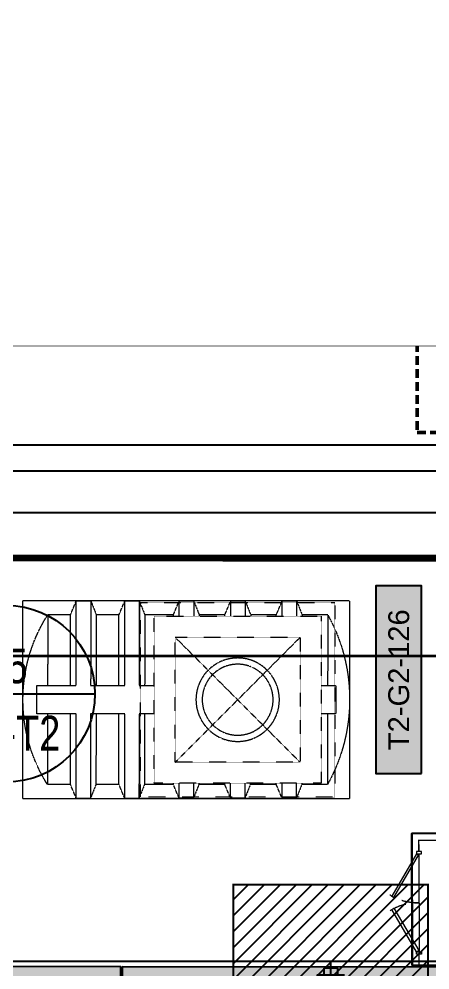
# Model space of a CAD drawing. Header units: centimetres. Extents: x -6122352 to 6876996, y -1694241 to 2592194.
# Drawn here: x 188147 to 191104, y -42146 to -35306 of the extents above; entities that cross this region are included whole.
import ezdxf
from ezdxf.enums import TextEntityAlignment as Align
from ezdxf.xclip import XClip

# ---------------------------------------------------------------- set-up
doc = ezdxf.new("R2010")
doc.units = ezdxf.units.CM
doc.header["$MEASUREMENT"] = 0
doc.header["$XCLIPFRAME"] = 2
doc.header["$PDMODE"] = 66
doc.header["$PDSIZE"] = 100
for name, pattern in [('CENTER', [2, 1.25, -0.25, 0.25, -0.25]), ('DASHED2', [0.375, 0.25, -0.125]), ('HIDDEN', [0.375, 0.25, -0.125]), ('LTH-4G-M-XR-GROUND FLOOR PLAN$0$HIDDEN2', [0.1875, 0.125, -0.0625]), ('XR-AR-END-SETTING OUT PLAN$0$23261-XR-AR-SI-GF$0$HIDDEN', [0.375, 0.25, -0.125])]:
    doc.linetypes.add(name, pattern=pattern)
doc.layers.get('Defpoints').update_dxf_attribs({"color": 255, "linetype": 'CENTER'})
for name, color, linetype in [('00-MI-DIM', 7, 'Continuous'), ('23585-XR-AR-BOUNDARY WALLS AND SETBACKS$0$setback', 7, 'XR-AR-END-SETTING OUT PLAN$0$23261-XR-AR-SI-GF$0$HIDDEN'), ('@MI-FOOTINGS', 7, 'Continuous'), ('@MI-MEP', 7, 'Continuous'), ('@MI-REF LAYER', 7, 'Continuous'), ('@MI-TYPE-02', 6, 'Continuous'), ('B_TH_4', 7, 'Continuous'), ('CTECH-Text 2.5mm', 2, 'Continuous'), ('PANEL-TAGS', 7, 'Continuous'), ('VD-WS-WATER TANK', 7, 'Continuous'), ('XR-AR-MID-SETTING OUT FOR MASTER$0$23585-XR-AR-MID-GROUND FLOOR$0$A-Flor-Strs', 1, 'Continuous')]:
    doc.layers.add(name, color=color, linetype=linetype)
doc.layers.add('08-Compound Wall-2', color=6, linetype='Continuous', lineweight=25, true_color=0xff00ff)
for name, color, linetype, lineweight in [('23585-XR-AR-102-8P-GF$0$A-FLOR-XREF', 8, 'Continuous', 9), ('@ Foundations', 4, 'DASHED2', 50), ('A-ANNO-TEXT', 3, 'Continuous', 25), ('LTH-4G-M-XR-GROUND FLOOR PLAN$0$1717 X Water Tank Location_5B$0$00 Line 2', 6, 'Continuous', 13), ('XR-AR-MID-SETTING OUT FOR MASTER$0$23585-XR-AR-MID-GROUND FLOOR$0$$A-GLAZ-WNDO', 232, 'Continuous', 9), ('XR-AR-MID-SETTING OUT FOR MASTER$0$23585-XR-AR-MID-GROUND FLOOR$0$A-GLAZ-SILL', 8, 'Continuous', 5), ('XR-AR-MID-SETTING OUT FOR MASTER$0$23585-XR-AR-MID-GROUND FLOOR$0$A-GLAZ-WNDO', 232, 'Continuous', 9), ('ZAT_WALL PANEL', 3, 'Continuous', 30)]:
    doc.layers.add(name, color=color, linetype=linetype, lineweight=lineweight)
doc.layers.add('LTH-4G-M-XR-GROUND FLOOR PLAN$0$PDF_Geometry', color=7, linetype='Continuous', true_color=0xcccccc)
doc.styles.add('Arial Narrow', font='ARIALN.TTF', dxfattribs={"width": 0.95, "height": 500})
doc.styles.add('DIMTEXT', font='romans.shx', dxfattribs={"width": 0.8})
doc.styles.add('PANELTAG_STYLE', font='arial.ttf')
doc.dimstyles.new('DIM-25', dxfattribs={"dimscale": 25, "dimtxt": 2.5, "dimasz": 2.5, "dimexe": 1.25, "dimexo": 0.625, "dimgap": 1, "dimtad": 1, "dimdec": 0, "dimdsep": 46, "dimtxsty": 'DIMTEXT', "dimblk": 'AROW', "dimcen": 2.5, "dimse1": 1, "dimse2": 1, "dimclrd": 1, "dimclre": 1, "dimclrt": 2, "dimadec": 0, "dimazin": 0, "dimtfac": 1, "dimtdec": 0, "dimtmove": 0, "dimatfit": 3, "dimfxl": 1, "dimarcsym": 0})

# ---------------------------------------------------------------- blocks, each defined once
blk = doc.blocks.new('23585-XR-AR-BOUNDARY WALLS AND SETBACKS')
at = {"layer": '08-Compound Wall-2'}
blk.add_lwpolyline([(496524.4839487155, 2769014.901745555), (496542.1054375808, 2768998.755668251), (496548.2195713391, 2769005.428258009), (496552.2729700578, 2769009.85205661), (496556.3263700599, 2769014.27585661), (496560.3799717189, 2769018.699658422), (496564.4333700582, 2769023.123456611), (496570.5472150205, 2769029.796126824), (496552.9259339739, 2769045.942378681)], dxfattribs=at)
at = {"layer": '23585-XR-AR-BOUNDARY WALLS AND SETBACKS$0$setback', "ltscale": 40, "const_width": 0.05}
blk.add_lwpolyline([(496566.5175064926, 2769029.690835418), (496552.1402773515, 2769042.864586073), (496547.9178448582, 2769038.256346177), (496543.8642242033, 2769033.832523635), (496539.8108491079, 2769029.408750815), (496535.7574491076, 2769024.984950815), (496531.7040491079, 2769020.561150815), (496527.549074058, 2769016.02653201), (496541.9264526076, 2769002.852942238), (496546.0814402089, 2769007.387440306), (496550.1348017803, 2769011.811198366), (496554.1882017829, 2769016.234998366), (496558.2418515895, 2769020.658852724), (496562.2952017803, 2769025.082598366), (496566.5175064926, 2769029.690835418)], dxfattribs=at)
blk = doc.blocks.new('A$C9d9485f6')
at = {"layer": 'A-ANNO-TEXT', "rotation": 312.4881850805905}
blk.add_blockref('23585-XR-AR-BOUNDARY WALLS AND SETBACKS', (-2377088.534775567, -1504219.252137818), dxfattribs=at)
blk = doc.blocks.new('XR-AR-MID-SETTING OUT FOR MASTER$0$23585-XR-AR-MID-GROUND FLOOR$0$945-4P-1-101-GROUND FLOOR PLAN$0$XR-MIDDLE-GROUND FLOOR PLAN$0$A$C446944C1')
at = {"layer": 'XR-AR-MID-SETTING OUT FOR MASTER$0$23585-XR-AR-MID-GROUND FLOOR$0$A-GLAZ-SILL', "color": 252}
blk.add_line((-2.733431756496429e-07, -4.737777635455132e-05), (5.199999726377428, -4.737754352390766e-05), dxfattribs=at)
for points in [[(2.208076124545187, -0.02284434624016285), (2.208076124545187, -0.1242443462833762), (2.093846930889413, -0.07354434626176953), (2.208076124545187, -0.02284434624016285)], [(2.991923328721896, -0.02284434624016285), (2.991923328721896, -0.1242443462833762), (3.106152522144839, -0.07354434579610825), (2.991923328721896, -0.02284434624016285)]]:
    blk.add_lwpolyline(points, dxfattribs=at)
at = {"layer": 'XR-AR-MID-SETTING OUT FOR MASTER$0$23585-XR-AR-MID-GROUND FLOOR$0$A-GLAZ-WNDO', "color": 252}
for p, q in [((5.199999726610258, 0.2499526219908148), (-2.735760062932968e-07, 0.2499526222236454)), ((-2.735760062932968e-07, 0.2499526222236454), (-2.733431756496429e-07, -4.737777635455132e-05)), ((0.04999972670339048, 0.0999526223167777), (0.04999972647055984, 0.2499526219908148)), ((1.284999726805836, 0.2499526222236454), (1.284999726805836, 0.09995262185111642)), ((1.334999726619571, 0.09995262208394706), (1.334999726619571, 0.2499526222236454)), ((3.864999726880342, 0.0999526223167777), (3.864999726880342, 0.2499526224564761)), ((3.914999726694077, 0.2499526222236454), (3.914999726694077, 0.09995262185111642)), ((5.149999726563692, 0.09995262254960835), (5.149999726796523, 0.2499526222236454)), ((5.199999726610258, 0.2499526219908148), (5.199999726377428, -4.737754352390766e-05)), ((-2.733431756496429e-07, 0.09995262208394706), (2.599999726517126, 0.09995262185111642)), ((5.199999726610258, 0.0999526223167777), (2.599999726517126, 0.09995262185111642))]:
    blk.add_line(p, q, dxfattribs=at)
for points in [[(1.284999726805836, 0.1999526221770793), (0.04999972647055984, 0.1999526226427406)], [(3.914999726694077, 0.1999526221770793), (5.149999726796523, 0.1999526219442487)]]:
    blk.add_lwpolyline(points, dxfattribs=at)
for points in [[(1.224999726749957, 0.03995262226089835), (1.304999726824462, 0.03995262226089835), (1.304999726824462, 0.08995262207463384), (1.224999726517126, 0.08995262230746448)], [(2.51999972644262, 0.03995262226089835), (1.304999726824462, 0.03995262226089835), (1.304999726824462, 0.08995262207463384), (2.519999726675451, 0.08995262207463384)], [(2.599999726517126, 0.03995262226089835), (2.51999972644262, 0.03995262226089835), (2.519999726675451, 0.08995262207463384), (2.599999726517126, 0.08995262254029512)], [(2.599999726517126, 0.03995262226089835), (2.679999726591632, 0.03995262202806771), (2.679999726591632, 0.08995262254029512), (2.599999726517126, 0.08995262254029512)], [(2.679999726591632, 0.03995262202806771), (3.89499972644262, 0.039952622493729), (3.894999726675451, 0.08995262207463384), (2.679999726591632, 0.08995262254029512)], [(3.974999726749957, 0.039952622493729), (3.89499972644262, 0.039952622493729), (3.894999726675451, 0.08995262207463384), (3.974999726749957, 0.08995262230746448)]]:
    blk.add_lwpolyline(points, close=True, dxfattribs=at)
blk = doc.blocks.new('XR-AR-MID-SETTING OUT FOR MASTER')
at = {"layer": 'XR-AR-MID-SETTING OUT FOR MASTER$0$23585-XR-AR-MID-GROUND FLOOR$0$A-Flor-Strs', "color": 8}
for p, q in [((60.05534254956096, 20672.92354680672), (5940.045863168596, 20672.65234583314)), ((60.04151019822535, 20372.92400187173), (5940.031380742199, 20372.65280095958))]:
    blk.add_line(p, q, dxfattribs=at)
at = {"layer": 'XR-AR-MID-SETTING OUT FOR MASTER$0$23585-XR-AR-MID-GROUND FLOOR$0$$A-GLAZ-WNDO', "color": 8, "xscale": -1000, "yscale": 1000, "zscale": 1000}
blk.add_blockref('XR-AR-MID-SETTING OUT FOR MASTER$0$23585-XR-AR-MID-GROUND FLOOR$0$945-4P-1-101-GROUND FLOOR PLAN$0$XR-MIDDLE-GROUND FLOOR PLAN$0$A$C446944C1', (5600.000170022249, 19222.70166015625), dxfattribs=at)
blk = doc.blocks.new('MID UNIT')
at = {"xscale": 0.001, "yscale": 0.001, "zscale": 0.001}
blk.add_blockref('XR-AR-MID-SETTING OUT FOR MASTER', (0, 0), dxfattribs=at)
blk = doc.blocks.new('TH_4')
at = {"xscale": -1}
blk.add_blockref('MID UNIT', (495826.3053798475, 2769130.514097063), dxfattribs=at)
blk = doc.blocks.new('A$C780da55d')
at = {"layer": 'B_TH_4', "xscale": 1.000039159572381, "yscale": 1.000039159572381, "zscale": 1.000039159572381}
blk.add_blockref('TH_4', (-495814.0704651335, -2769239.302089663), dxfattribs=at)
blk = doc.blocks.new('23585-XR-AR-MALDIVE-2$0$TH_4')
blk.add_blockref('A$C780da55d', (495794.655359471, 2769130.864096801))
at = {"layer": '@ Foundations', "linetype": 'DASHED2', "ltscale": 0.25}
blk.add_lwpolyline([(495819.5304292943, 2769148.562415211), (495821.0804292943, 2769148.562415211), (495821.0804292943, 2769150.612415211), (495819.5304292943, 2769150.612415211)], close=True, dxfattribs=at)
blk = doc.blocks.new('AROW')
at = {"color": 1, "ltscale": 100}
for p, q in [((0, 0), (-3, 0)), ((-1.455191522836685e-11, -1), (-1.455191522836685e-11, 1))]:
    blk.add_line(p, q, dxfattribs=at)
blk.add_solid([(-1.279999999998836, 0.2133333333331393), (-1.279999999998836, -0.2133333333331393), (0, 0)], dxfattribs=at)
blk = doc.blocks.new('*D402')
at = {"layer": 'CTECH-Text 2.5mm', "color": 8, "lineweight": -2, "ltscale": 10, "transparency": 16777216}
blk.add_line((0.8245945251717253, -0.1346448104515323), (0.02459452517172529, -0.1346448104515323), dxfattribs=at)
at = {"layer": 'Defpoints', "color": 0, "ltscale": 10, "transparency": 16777216}
for p in [(-0.02540547482827471, -4.440892098500626e-16), (0.8745945251717253, -4.440892098500626e-16), (-0.02540547482827472, -0.1346448104515323)]:
    blk.add_point(p, dxfattribs=at)
at = {"layer": 'CTECH-Text 2.5mm', "color": 8, "lineweight": -2, "ltscale": 10, "transparency": 16777216, "xscale": 0.05, "yscale": 0.05, "zscale": 0.05, "rotation": 180}
blk.add_blockref('AROW', (-0.02540547482827472, -0.1346448104515323), dxfattribs=at)
at = {"layer": 'CTECH-Text 2.5mm', "color": 8, "lineweight": -2, "ltscale": 10, "transparency": 16777216, "xscale": 0.05, "yscale": 0.05, "zscale": 0.05}
blk.add_blockref('AROW', (0.8745945251717253, -0.1346448104515323), dxfattribs=at)
at = {"layer": 'CTECH-Text 2.5mm', "color": 8, "ltscale": 10, "transparency": 16777216, "insert": (0.4245945251717253, -0.07964481045153232), "char_height": 0.09, "attachment_point": 5, "style": 'DIMTEXT'}
blk.add_mtext('900', dxfattribs=at)
blk = doc.blocks.new('*D401')
at = {"layer": 'CTECH-Text 2.5mm', "color": 8, "lineweight": -2, "ltscale": 10, "transparency": 16777216}
blk.add_line((0.7458974683694631, -0.05000000000000048), (0.7458974683694632, -0.6500000000000008), dxfattribs=at)
at = {"layer": 'Defpoints', "color": 0, "ltscale": 10, "transparency": 16777216}
for p in [(0.8745945251717258, -4.440892098500628e-16), (0.7458974683694632, -0.7000000000000008), (0.8745945278484509, -0.7000000000000007)]:
    blk.add_point(p, dxfattribs=at)
at = {"layer": 'CTECH-Text 2.5mm', "color": 8, "lineweight": -2, "ltscale": 10, "transparency": 16777216, "xscale": 0.05, "yscale": 0.05, "zscale": 0.05}
for p, rotation in [((0.7458974683694631, -4.647852750491067e-16), 90), ((0.7458974683694632, -0.7000000000000008), 270)]:
    blk.add_blockref('AROW', p, dxfattribs=dict(at, rotation=rotation))
at = {"layer": 'CTECH-Text 2.5mm', "color": 8, "ltscale": 10, "transparency": 16777216, "insert": (0.690897468369463, -0.3500000000000008), "char_height": 0.09, "attachment_point": 5, "rotation": 90, "style": 'DIMTEXT'}
blk.add_mtext('700', dxfattribs=at)
blk = doc.blocks.new('WT')
at = {"layer": 'VD-WS-WATER TANK', "color": 8, "linetype": 'HIDDEN', "lineweight": 5}
for p, q in [((-1544.628465470625, 709.6584162400104), (-1544.628465470625, -710.3415837597568)), ((-1544.628465470625, 709.6584162400104), (805.3742911103182, 709.6584162400104)), ((805.3742911103182, -710.3415837599896), (805.3742911103182, 709.6584162400104)), ((-1205.197479922557, 610), (-1368.584841941483, 609.6917219583411)), ((-1367.616602353984, 100.7170481621288), (-1368.584841941483, 609.6917219583411)), ((-853.8209368987009, 609.9999999995343), (-1019.529137560632, 609.6873430171981)), ((-462.4613206691574, 609.9999999997672), (-670.4740313610528, 609.9999999997672)), ((-92.2536644951906, 609.9999999997672), (-279.1144151315093, 609.9999999997672)), ((277.9539916787762, 609.9999999997672), (91.09390626149252, 609.6474338008557)), ((645.8408009468112, 609.9999999997672), (461.3015541732311, 609.6518127417658)), ((646.8096269820817, 100.7170481618959), (645.8408009468112, 609.9999999997672)), ((-1366.263995035551, -610.3082780416589), (-1367.232107905904, -101.4002156818751)), ((648.161647852743, -610.0000000002328), (647.1941214301623, -101.4002156816423)), ((-1202.876633016858, -610.0000000002328), (-1366.263995035551, -610.3082780416589)), ((-853.8209368984681, -610.0000000002328), (-1017.208298916928, -610.3082780416589)), ((-462.4613206691574, -610), (-668.1531844553538, -610)), ((-92.2536644951906, -610.0000000002328), (-276.7935682260431, -610.0000000002328)), ((277.9539916787762, -610.0000000002328), (93.4147449049633, -610.3481872582342)), ((648.161647852743, -610.0000000002328), (463.6224010786973, -610.3481872582342)), ((805.3742911103182, -710.3415837599896), (-1544.628465470625, -710.3415837597568))]:
    blk.add_line(p, q, dxfattribs=at)
at = {"layer": 'VD-WS-WATER TANK', "color": 8, "linetype": 'HIDDEN', "lineweight": 5, "ltscale": 0.2}
for p, q in [((-450.0018297319766, 450.0018297312781, 1.058825682041061), (449.9999999995343, -449.9999999997672, -1)), ((449.9999999995343, 449.9999999993015), (-450.0000000004657, -450.0000000002328, 1.000000000007276))]:
    blk.add_line(p, q, dxfattribs=at)
at = {"layer": 'VD-WS-WATER TANK', "color": 8, "linetype": 'HIDDEN', "lineweight": 5}
for points in [[(-1057.987290713005, 100.7170481625944), (-1058.984124873765, 709.6584162407089), (-1161.101388717303, 709.6584162407089), (-1202.876633016625, 610.0000000006985), (-1202.876633016858, 100.7170481625944)], [(-1161.101388717303, 709.6584162407089), (-1161.10138871707, 100.7170481625944)], [(-1018.560901444405, 100.7170481623616), (-1019.529727479443, 610.0000000004657), (-1058.984124873765, 709.6584162407089)], [(-708.9315945943817, 100.7170481623616), (-709.928428754909, 709.6584162404761), (-812.04569259868, 709.6584162404761), (-853.8209368987009, 610.0000000002328), (-853.8209368982352, 100.7170481628273)], [(-812.04569259868, 709.6584162404761), (-812.04569259868, 100.7170481623616)], [(-669.5052053260151, 100.7170481623616), (-670.4740313610528, 610.0000000002328), (-709.928428754909, 709.6584162404761)], [(-318.3893022132106, 599.9999999993015), (-318.5688125255983, 709.6584162404761), (-420.6860763693694, 709.6584162404761), (-462.4613206691574, 610.0000000004657), (-462.4613206691574, 599.9999999997672)], [(-420.6860763693694, 709.6584162404761), (-420.6860763693694, 599.9999999997672)], [(-279.0953917962033, 599.9999999997672), (-279.1144151315093, 610.0000000004657), (-318.5688125255983, 709.6584162404761)], [(51.81901098834351, 599.9999999995343), (51.63884364836849, 709.6584162402432), (-50.47842019540258, 709.6584162407089), (-92.25366449495777, 610), (-92.2536644951906, 600)], [(-50.47842019540258, 709.6584162407089), (-50.47842019563541, 599.9999999997672)], [(91.11226437753066, 599.9999999995343), (91.09324104245752, 610.0000000002328), (51.63884364836849, 709.6584162402432)], [(422.026010134723, 599.9999999997672), (421.8464998223353, 709.6584162404761), (319.7292359783314, 709.6584162407089), (277.9539916787762, 610.0000000002328), (277.9539916787762, 599.9999999995343)], [(319.7292359783314, 709.6584162407089), (319.7292359785642, 600.0000000002328)], [(461.3199205512647, 600), (461.3008972161915, 610), (421.8464998223353, 709.6584162404761)], [(-1161.10138871707, 100.7170481625944), (-1444.626510607777, 100.7170481625944), (-1444.626510607777, -101.4002156811766), (-1161.10138871707, -101.4002156814095)], [(-812.04569259868, 100.7170481623616), (-1057.987290713005, 100.7170481625944)], [(-600.0000000002328, 100.7170481623616), (-708.9315945943817, 100.7170481623616)], [(599.9999999997672, -101.4002156811766), (705.3734893924557, -101.4002156811766), (705.3734893924557, 100.7170481625944), (599.9999999997672, 100.7170481625944)], [(-1202.876633016858, -101.4002156814095), (-1202.876633016858, -609.9999999995343), (-1161.101388717303, -710.3415837595239), (-1056.663277968066, -710.3415837592911), (-1017.208880573744, -610), (-1018.176406996092, -101.4002156811766)], [(-1161.10138871707, -101.4002156814095), (-1161.101388717303, -710.3415837595239)], [(-1056.663277968066, -710.3415837592911), (-1057.659002496395, -101.4002156809438)], [(-1057.659002496395, -101.4002156809438), (-812.0456925984472, -101.4002156811766)], [(-853.8209368984681, -101.4002156809438), (-853.8209368984681, -609.9999999995343), (-812.04569259868, -710.3415837595239), (-707.6075818496756, -710.3415837595239), (-668.1531844551209, -610), (-669.1207108779345, -101.4002156809438)], [(-812.0456925984472, -101.4002156811766), (-812.04569259868, -710.3415837595239)], [(-707.6075818496756, -710.3415837595239), (-708.6033063777722, -101.4002156809438)], [(-708.6033063777722, -101.4002156809438), (-600.0000000006985, -101.4002156814095)], [(-462.4613206689246, -600.0000000002328), (-462.4613206689246, -609.9999999997672), (-420.6860763693694, -710.3415837595239), (-316.2479656198993, -710.3415837590583), (-276.7935682255775, -609.9999999997672), (-276.8125915611163, -600.0000000002328)], [(-420.6860763693694, -600.0000000004657), (-420.6860763693694, -710.3415837595239)], [(-316.2479656198993, -710.3415837590583), (-316.428393206792, -600)], [(-92.25366449495777, -600.0000000004657), (-92.25366449495777, -609.9999999997672), (-50.47842019516975, -710.3415837592911), (53.95969055383466, -710.3415837592911), (93.41408794769086, -609.9999999997672), (93.39506461261772, -600.0000000004657)], [(-50.47842019540258, -600.0000000002328), (-50.47842019516975, -710.3415837592911)], [(53.95969055383466, -710.3415837592911), (53.7786999901291, -600.0000000004657)], [(277.9539916787762, -600.0000000004657), (277.9539916787762, -610), (319.7292359785642, -710.3415837592911), (424.1673467275687, -710.3415837592911), (463.6217441216577, -609.9999999997672), (463.6027207863517, -600.0000000002328)], [(319.7292359783314, -600.0000000004657), (319.7292359785642, -710.3415837592911)], [(424.1673467275687, -710.3415837592911), (423.9869191413745, -600.0000000002328)]]:
    blk.add_lwpolyline(points, dxfattribs=at)
at = {"layer": 'VD-WS-WATER TANK', "color": 8, "linetype": 'HIDDEN', "lineweight": 5, "ltscale": 0.2}
for points in [[(-699.9999999995343, -699.9999999995343), (700.0000000002328, -700), (699.9999999997672, 700), (-700, 700.0000000002328)], [(-600.0000000004657, -600.0000000004657), (599.9999999995343, -600.0000000011642), (599.9999999995343, 599.9999999995343), (-600.0000000002328, 599.9999999990687)], [(-450.0000000002328, -450.0000000002328), (449.9999999997672, -450.0000000004657), (449.9999999995343, 449.9999999993015), (-450.0000000004657, 450)]]:
    blk.add_lwpolyline(points, close=True, dxfattribs=at)
at = {"layer": 'VD-WS-WATER TANK', "color": 8, "linetype": 'HIDDEN', "lineweight": 5}
for radius in [299.9999999999999, 254.9999999999999]:
    blk.add_circle((0, 2.328306436538696e-10), radius, dxfattribs=at)
for centre, radius, start, end in [((-406.0936178530101, 1.520493773277849), 1138.534847617149, 147.7123555648303, 212.5056355353665), ((-448.5880362042226, -2.084176184376702), 1253.962327314667, 331.0008973028165, 29.21709379940886)]:
    blk.add_arc(centre, radius, start, end, dxfattribs=at)
blk = doc.blocks.new('T2-FOOTING PLAN')
at = {"layer": '@MI-FOOTINGS', "transparency": 33554679}
h = blk.add_hatch(dxfattribs=at)
h.set_pattern_fill('ANSI31', color=8, scale=650)
h.set_pattern_definition([(45, (0, 0), (-57.45242597140699, 57.45242597140699), [])])
h.paths.add_polyline_path([(-700, 650), (700, 650), (700, -650), (-700, -650)])
at = {"layer": '@MI-FOOTINGS', "color": 160, "true_color": 0x3340f0, "const_width": 15}
blk.add_lwpolyline([(-700, 650), (700, 650), (700, -650), (-700, -650)], close=True, dxfattribs=at)
at = {"layer": '@MI-FOOTINGS', "color": 30}
blk.add_point((0, 0), dxfattribs=at)
blk = doc.blocks.new('T2-REAR-PARTITION PLAN')
at = {"layer": '@MI-TYPE-02'}
h = blk.add_hatch(color=256, dxfattribs=at)
h.dxf.hatch_style = 1
h.paths.add_polyline_path([(42290.20322779473, 51.31790563929826), (36290.26883805223, 53.52173404803034), (36289.79980276595, -66.47734930639854), (42289.73419250851, -68.68117771513062)])
h.paths.add_polyline_path([(36280.27285284252, 52.3934122537612), (30280.33846309996, 54.59724066249328), (30279.86942781368, -65.4018426919356), (36279.8038175563, -67.60567110066768)])
h.paths.add_polyline_path([(30270.34286372142, 53.56763081651297), (24270.40847397893, 55.77145922524505), (24269.93943869264, -64.22762412918382), (30269.8738284352, -66.4314525379159)])
h.paths.add_polyline_path([(24260.41248876916, 54.64313743097591), (18260.47809902666, 56.84696583970799), (18260.00906374038, -63.15211751472089), (24259.94345348293, -65.35594592345296)])
h.paths.add_polyline_path([(18250.48290117685, 55.92008403834188), (12250.54851143429, 58.12391244707396), (12250.07947614801, -61.87517090735491), (18250.01386589062, -64.07899931608699)])
h.paths.add_polyline_path([(12240.5537454345, 57.30751616109046), (6240.619355691946, 59.51134456982254), (6240.150320405664, -60.48773878460634), (12240.08471014828, -62.69156719333841)])
h.paths.add_polyline_path([(6230.623370482237, 58.3830227755243), (0.2345176431117579, 59.99954167721444), (-0.2345176431117579, -59.99954167721444), (6230.154335196014, -61.61606057890458)])
for points in [[(12240.5537454345, 57.30751616109046), (6240.619355691946, 59.51134456982254), (6240.150320405664, -60.48773878460634), (12240.08471014828, -62.69156719333841)], [(18250.48290117685, 55.92008403834188), (12250.54851143429, 58.12391244707396), (12250.07947614801, -61.87517090735491), (18250.01386589062, -64.07899931608699)]]:
    blk.add_lwpolyline(points, close=True, dxfattribs=at)
at = {"layer": '@MI-FOOTINGS', "rotation": 359.9898439714545}
blk.add_blockref('T2-FOOTING PLAN', (13750.27254196891, -1.457506710081361), dxfattribs=at)
blk = doc.blocks.new('*U1430')
h = blk.add_hatch(color=94)
edge = h.paths.add_edge_path()
edge.add_line((-5.853590386044781e-15, -6.350000000000011), (-3.839567134987508e-15, -8.98025612106916))
edge.add_line((-3.839567134987508e-15, -8.98025612106916), (-8.98025612106916, -1.4210854715202e-14))
edge.add_line((-8.98025612106916, -1.364422505680946e-14), (-1.243449787580175e-14, 8.980256121069147))
edge.add_line((-1.308023176029987e-14, 8.980256121069147), (-6.554262137165959e-15, 6.349999999999988))
edge.add_arc((-2.326472348102011e-15, -1.154631945610163e-14), 6.35, 90.00000000000004, 269.9999999999999)
at = {"color": 94}
blk.add_line((-6.35, -5.639932965095795e-15), (6.35, -1.127986593019159e-14), dxfattribs=at)
for points in [[(-5.853590386044781e-15, -6.350000000000011), (-3.839567134987508e-15, -8.98025612106916), (-8.98025612106916, -1.364422505680946e-14), (-1.308023176029987e-14, 8.980256121069147), (-6.554262137165959e-15, 6.349999999999988, 0.9999999999999994)], [(-4.490128060534579, 4.490128060534578, 0.4142135623730951), (-4.490128060534578, -4.49012806053458), (-8.98025612106916, -1.236372533598709e-15), (-4.490128060534585, 4.490128060534578)]]:
    blk.add_lwpolyline(points, format="xyb", close=True)
blk.add_circle((-1.409983241273949e-15, -5.639932965095795e-15), 6.35, dxfattribs=at)
at = {"style": 'Arial Narrow', "width": 0.95, "flags": 8}
blk.add_attdef('VIEWNUMBER', text='', height=2.5, dxfattribs=at).set_placement((-1.409983241273949e-15, -5.639932965095795e-15), align=Align.BOTTOM_CENTER)
blk.add_attdef('SHEETNUMBER', text='', height=2.5, dxfattribs=at).set_placement((-1.409983241273949e-15, -1.587500000000005), align=Align.TOP_CENTER)
blk = doc.blocks.new('PANELTAG')
at = {"layer": 'PANEL-TAGS', "color": 1}
blk.add_lwpolyline([(-13.5, -3.3), (13.5, -3.3), (13.5, 3.3), (-13.5, 3.3)], close=True, dxfattribs=at)
at = {"layer": 'PANEL-TAGS', "color": 40, "true_color": 0xffd700}
blk.add_solid([(-13.5, -3.3), (13.5, -3.3), (-13.5, 3.3), (13.5, 3.3)], dxfattribs=at)
at = {"layer": 'PANEL-TAGS', "color": 5, "style": 'PANELTAG_STYLE'}
blk.add_attdef('TAGNO', text='', height=3, dxfattribs=at).set_placement((0, 0), align=Align.CENTER)
blk = doc.blocks.new('A$C3dfd7553')
at = {"layer": 'LTH-4G-M-XR-GROUND FLOOR PLAN$0$1717 X Water Tank Location_5B$0$00 Line 2', "color": 8, "linetype": 'Continuous', "elevation": -5.961404628470183e-10}
blk.add_lwpolyline([(0.05625000142252747, -0.700000001154433, 0.01, 0.01, 0), (-0.02540547482827471, -0.7000000014647962, 0.01, 0.01, 0), (-0.02540547482827471, -4.440892098500626e-16, 0.01, 0.01, 0), (0.8745945251717253, -4.440892098500626e-16, 0.01, 0.01, 0), (0.8745945251717253, -0.7000000000000005, 0.01, 0.01, 0), (0.7937499990198317, -0.7000000003091413, 0, 0, 0)], format="xyseb", dxfattribs=at)
at = {"layer": 'LTH-4G-M-XR-GROUND FLOOR PLAN$0$PDF_Geometry', "color": 8, "lineweight": 5, "elevation": -5.961404628470183e-10}
for points in [[(0.07343750142252746, -0.7171875012014066), (0.07343750142252746, -0.6812500012014066), (0.05625000142252747, -0.6812500012014066), (0.05625000142252747, -0.7171875012014066)], [(0.7765624990198317, -0.7171875012013483), (0.7765624990198317, -0.6812500012013484), (0.7937499990198317, -0.6812500012013484), (0.7937499990198317, -0.7171875012013483)], [(0.376624831931947, -0.8951878049197844), (0.385999831931947, -0.8795628049197844), (0.08281250142252745, -0.7015625012014066), (0.07343750142252746, -0.7171875012014066)], [(0.4733751685104121, -0.8951878049197844), (0.4640001685104121, -0.8795628049197844), (0.7671874990198316, -0.7015625012013483), (0.7765624990198317, -0.7171875012013483)]]:
    blk.add_lwpolyline(points, close=True, dxfattribs=at)
blk.add_lwpolyline([(0.7765624990198317, -0.7000000000727601), (0.07343750142252746, -0.700000001128647)], dxfattribs=at)
at = {"layer": 'LTH-4G-M-XR-GROUND FLOOR PLAN$0$PDF_Geometry', "color": 8, "linetype": 'LTH-4G-M-XR-GROUND FLOOR PLAN$0$HIDDEN2', "lineweight": 5}
for centre, start, end in [((0.07343750142252746, -0.7171875012014066), 327.1406896579334, 2.802125314774052), ((0.7765624990198317, -0.7171875012013483), 177.1978746852259, 212.8593103420665)]:
    blk.add_arc(centre, 0.3515773961808323, start, end, dxfattribs=at)
at = {"layer": 'ZAT_WALL PANEL', "color": 1, "elevation": -5.961404628470183e-10}
blk.add_lwpolyline([(-0.02540547482827471, -0.7500000016548443), (-0.02540547482827471, -4.440892098500626e-16), (0.9245945251717254, -4.440892098500626e-16), (0.9245945251717254, -0.7499999998087883), (-0.02540547482827471, -0.7500000015625269)], dxfattribs=at)
at = {"layer": 'CTECH-Text 2.5mm', "color": 8, "ltscale": 10}
dim = blk.add_linear_dim(base=(-0.02540547482827472, -0.1346448104515323), p1=(0.8745945251717253, -4.440892098500626e-16), p2=(-0.02540547482827471, -4.440892098500626e-16), dimstyle='DIM-25', override={"dimscale": 1, "dimtxt": 0.09, "dimasz": 0.05, "dimgap": 0.01, "dimlfac": 1000, "dimclrd": 8, "dimclre": 8, "dimclrt": 8}, dxfattribs=at)
dim.commit()
dim.dimension.update_dxf_attribs({"geometry": '*D402', "text_midpoint": (0.4245945251717253, -0.07964481045153232)})
dim = blk.add_linear_dim(base=(0.7458974683694632, -0.7000000000000008), p1=(0.8745945251717253, -4.440892098500626e-16), p2=(0.8745945251717253, -0.7000000000000005), angle=90, dimstyle='DIM-25', override={"dimscale": 1, "dimtxt": 0.09, "dimasz": 0.05, "dimgap": 0.01, "dimlfac": 1000, "dimclrd": 8, "dimclre": 8, "dimclrt": 8}, dxfattribs=at)
dim.commit()
dim.dimension.update_dxf_attribs({"geometry": '*D401', "text_midpoint": (0.690897468369463, -0.3500000000000008)})
blk = doc.blocks.new('23585-XR-AR-MID-ANNO-GF')
at = {"xscale": 1000, "yscale": 1000, "zscale": 1000, "rotation": 269.8774601641335}
blk.add_blockref('A$C3dfd7553', (5900.257076945411, 23874.59458233759, 5.961404628470183e-07), dxfattribs=at)
at = {"layer": 'VD-WS-WATER TANK', "ltscale": 100, "rotation": 359.9969187736403}
blk.add_blockref('WT', (3895.164104165934, 21990.38384864075), dxfattribs=at)
blk = doc.blocks.new('A$C13dde150')
at = {"layer": '23585-XR-AR-102-8P-GF$0$A-FLOR-XREF', "xscale": -0.001000000000000002, "yscale": 0.001, "zscale": 0.001, "rotation": 359.9969187732991}
blk.add_blockref('23585-XR-AR-MID-ANNO-GF', (33.10923442197964, 0.02758981939405203), dxfattribs=at)

msp = doc.modelspace()

# ---------------------------------------------------------------- hatches: boundary and pattern name
at = {"layer": '@MI-REF LAYER'}
h = msp.add_hatch(dxfattribs=at)
h.set_pattern_fill('ANSI31', color=256, scale=1999.999998458916, angle=186.7183412143764)
h.set_pattern_definition([(231.7183412143764, (-2377109729.195271, -1504175463.930205), (196.2436825049419, -154.8819453021617), [])])
h.paths.add_polyline_path([(179637.1022880252, -23679.9835093552), (215938.3234554973, -23686.44343216668), (215936.1725942852, -37960.27444342025), (209685.9270964324, -37959.16211785759), (209686.1152405526, -37658.53251515768), (185884.6818729693, -37654.29697693976), (185884.7630206459, -37954.92662808129), (179634.5174026391, -37953.81437877599)])

# ---------------------------------------------------------------- block references
at = {"layer": '@MI-REF LAYER', "xscale": 1000, "yscale": 1000, "zscale": 1000}
msp.add_blockref('A$C9d9485f6', (-23958.95045533385, 48155.57226163784), dxfattribs=at)

# ---------------------------------------------------------------- next in the draw order: block references
at = {"layer": '@MI-REF LAYER'}
ref = msp.add_blockref('23585-XR-AR-MALDIVE-2$0$TH_4', (496504862.4498472, 2769024055.547623), dxfattribs=dict(at, xscale=999.9999999999998, yscale=999.9999999999998, zscale=999.9999999999998, rotation=179.9898040398786))
XClip(ref).set_block_clipping_path([(495835.395434496, 2769130.514280566), (495835.3952705087, 2769154.444298339), (495826.305498607, 2769154.4144163365), (495820.30549567053, 2769154.414378845), (495814.30549083604, 2769154.414341355), (495808.30534843216, 2769154.4144513216), (495802.3053460559, 2769154.4144138293), (495793.2152887052, 2769154.454261816), (495793.2154342416, 2769130.515507221)])

# ---------------------------------------------------------------- next in the draw order: linework, layer by layer
at = {"layer": '@MI-REF LAYER', "const_width": 5}
msp.add_lwpolyline([(215938.3234554826, -23686.44343215058), (215936.1725947571, -37960.27444370884), (209685.9270967144, -37959.16211759592), (209685.9990122535, -37658.53249444849), (185884.6818729734, -37654.29697693957), (185884.8123007433, -37954.92663685694), (179634.5174026228, -37953.81437875821), (179637.1022880744, -23679.98350931011)], close=True, dxfattribs=at)

# ---------------------------------------------------------------- next in the draw order: block references
at = {"layer": '00-MI-DIM'}
ref = msp.add_blockref('*U1430', (188058.9337244084, -40158.96407611455), dxfattribs=dict(at, xscale=100, yscale=100, zscale=100))
ref.add_attrib('VIEWNUMBER', '55', dxfattribs={"layer": '0', "height": 250, "style": 'Arial Narrow', "width": 0.95}).set_placement((188058.9337244084, -40158.96407611455), align=Align.BOTTOM_CENTER)
ref.add_attrib('SHEETNUMBER', 'G2-T2', dxfattribs={"layer": '0', "height": 250, "style": 'Arial Narrow', "width": 0.95}).set_placement((188058.9337244084, -40317.71407611455), align=Align.TOP_CENTER)
at = {"layer": '@MI-MEP', "color": 10, "xscale": 1000, "yscale": 1000, "zscale": 1000, "rotation": 179.9915172122519}
msp.add_blockref('A$C13dde150', (218939.0118063711, -18188.10512315259), dxfattribs=at)
at = {"layer": '@MI-TYPE-02'}
msp.add_blockref('T2-REAR-PARTITION PLAN', (176639.7591516753, -42180.56038520519), dxfattribs=at)
at = {"layer": 'PANEL-TAGS'}
ref = msp.add_blockref('PANELTAG', (190879.1109488853, -40058.31342783943), dxfattribs=dict(at, xscale=50.00000000000001, yscale=50.00000000000001, zscale=50.00000000000001, rotation=90.00000000000001))
ref.add_attrib('TAGNO', 'T2-G2-126', dxfattribs={"color": 5, "height": 150, "rotation": 90, "style": 'PANELTAG_STYLE'}).set_placement((190879.1109488853, -40058.31342783943), align=Align.MIDDLE_CENTER)

# ---------------------------------------------------------------- next in the draw order: wipeouts: each hides what was drawn before it
at = {"color": 10}
msp.add_wipeout([(179637.10228802523, -23679.983509355203), (215938.32345549736, -23686.443432166678), (215936.17259428513, -37960.27444342025), (209685.9270964324, -37959.1621178576), (209686.11524055258, -37658.5325151577), (185884.68187296932, -37654.29697693976), (185884.76302064597, -37954.92662808127), (179634.51740263903, -37953.814378775984)], dxfattribs=at).dxf.layer = '@MI-REF LAYER'

# ---------------------------------------------------------------- next in the draw order: linework, layer by layer
at = {"layer": '@MI-REF LAYER', "linetype": 'DASHED2', "extrusion": (3.922150566507449e-12, 7.460187453559482e-09, 1), "elevation": -22.46050776444444}
msp.add_lwpolyline([(185788.0279207381, -38368.77325119173), (200011.6211630644, -38371.30289724074), (200568.5491109908, -37634.62354472694)], dxfattribs=at)

# ---------------------------------------------------------------- next in the draw order: wipeouts: each hides what was drawn before it
msp.add_wipeout([(196652.05576694556, -36726.992417162604), (189682.5688819439, -36725.64842811318), (189683.28238753474, -33025.64849530311), (196652.76927260307, -33026.9924850164)]).dxf.layer = '@MI-REF LAYER'

# ---------------------------------------------------------------- next in the draw order: linework, layer by layer
at = {"layer": '@MI-REF LAYER', "color": 1, "const_width": 20}
msp.add_lwpolyline([(176735.3919905865, -42159.32160349845), (179226.9069315766, -39886.07150362989), (193478.6473246882, -39888.75621125597), (193477.5032589414, -36726.3774198406), (193478.6473246882, -39888.75621125597), (216030.5934395235, -39893.16869534102), (218915.5681020141, -42168.55253584118)], dxfattribs=at)

# ---------------------------------------------------------------- next in the draw order: wipeouts: each hides what was drawn before it
at = {"color": 10}
msp.add_wipeout([(196652.76927228464, -33026.995107850424), (189683.28238812546, -33025.648495063586), (189682.57382454738, -36725.648427817534), (196652.05576710158, -36726.99241704271), (196652.76927239288, -33026.9951079686)], dxfattribs=at).dxf.layer = '@MI-REF LAYER'

doc.saveas('drawing.dxf')
